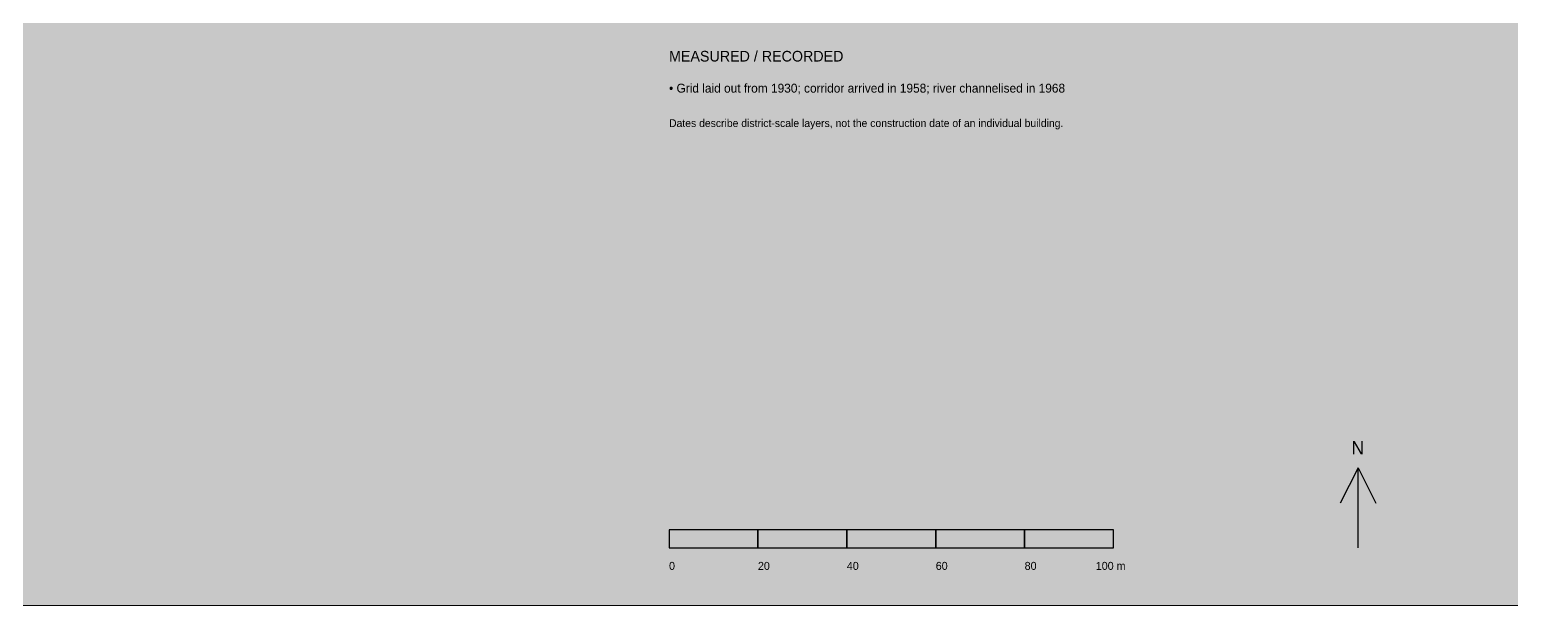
# Model space of a CAD drawing. Header units: metres. Extents: x -334221 to -333355, y -28172 to -27148.
# Drawn here: x -333903 to -333569.6, y -28150.2 to -28020.5 of the extents above; entities that cross this region are included whole.
import ezdxf

# ---------------------------------------------------------------- set-up
doc = ezdxf.new("R2010")
doc.units = ezdxf.units.M
for name, color, linetype, lineweight, true_color in [('EB-KEY-BACKGROUND', 7, 'CONTINUOUS', 0, 0xf4f2ed), ('EB-KEY-SCALE', 7, 'CONTINUOUS', 25, 0x151515), ('EB-KEY-TEXT', 7, 'CONTINUOUS', 13, 0x151515)]:
    doc.layers.add(name, color=color, linetype=linetype, lineweight=lineweight, true_color=true_color)
doc.styles.add('OD-INTER', font='Inter.ttf')

msp = doc.modelspace()

# ---------------------------------------------------------------- hatches: boundary and pattern name
at = {"layer": 'EB-KEY-BACKGROUND', "transparency": 33554687}
msp.add_hatch(color=256, dxfattribs=at).paths.add_polyline_path([(-334064.11, -28007.72), (-333479.11, -28007.72), (-333479.11, -28150.22), (-334064.11, -28150.22)])
at = {"layer": 'EB-KEY-SCALE', "transparency": 33554687}
for points in [[(-333759.11, -28137.22), (-333739.11, -28137.22), (-333739.11, -28133.22), (-333759.11, -28133.22)], [(-333719.11, -28137.22), (-333699.11, -28137.22), (-333699.11, -28133.22), (-333719.11, -28133.22)], [(-333679.11, -28137.22), (-333659.11, -28137.22), (-333659.11, -28133.22), (-333679.11, -28133.22)]]:
    msp.add_hatch(color=256, dxfattribs=at).paths.add_polyline_path(points)

# ---------------------------------------------------------------- linework, layer by layer
at = {"layer": 'EB-KEY-SCALE'}
for p, q in [((-333604.11, -28119.22), (-333608.11, -28127.22)), ((-333604.11, -28137.22), (-333604.11, -28119.22)), ((-333604.11, -28119.22), (-333600.11, -28127.22))]:
    msp.add_line(p, q, dxfattribs=at)
for points in [[(-333759.11, -28137.22), (-333739.11, -28137.22), (-333739.11, -28133.22), (-333759.11, -28133.22)], [(-333739.11, -28137.22), (-333719.11, -28137.22), (-333719.11, -28133.22), (-333739.11, -28133.22)], [(-333719.11, -28137.22), (-333699.11, -28137.22), (-333699.11, -28133.22), (-333719.11, -28133.22)], [(-333699.11, -28137.22), (-333679.11, -28137.22), (-333679.11, -28133.22), (-333699.11, -28133.22)], [(-333679.11, -28137.22), (-333659.11, -28137.22), (-333659.11, -28133.22), (-333679.11, -28133.22)]]:
    msp.add_lwpolyline(points, close=True, dxfattribs=at)
at = {"layer": 'EB-KEY-TEXT'}
msp.add_lwpolyline([(-334064.11, -28007.72), (-333479.11, -28007.72), (-333479.11, -28150.22), (-334064.11, -28150.22)], close=True, dxfattribs=at)

# ---------------------------------------------------------------- texts
at = {"layer": 'EB-KEY-TEXT', "style": 'OD-INTER'}
for s, height, p in [('MEASURED / RECORDED', 2.4, (-333759.11, -28027.72)), ('N', 3, (-333605.61, -28116.22)), ('0', 1.8, (-333759.11, -28142.22)), ('20', 1.8, (-333739.11, -28142.22)), ('40', 1.8, (-333719.11, -28142.22)), ('60', 1.8, (-333699.11, -28142.22)), ('80', 1.8, (-333679.11, -28142.22)), ('100 m', 1.8, (-333663.11, -28142.22))]:
    msp.add_text(s, height=height, dxfattribs=at).set_placement(p)
at = {"layer": 'EB-KEY-TEXT', "width": 265, "attachment_point": 1, "style": 'OD-INTER'}
for s, insert, char_height in [('• Grid laid out from 1930; corridor arrived in 1958; river channelised in 1968', (-333759.11, -28032.72), 2), ('Dates describe district-scale layers, not the construction date of an individual building.', (-333759.11, -28040.72), 1.75)]:
    msp.add_mtext(s, dxfattribs=dict(at, insert=insert, char_height=char_height))

doc.saveas('drawing.dxf')
